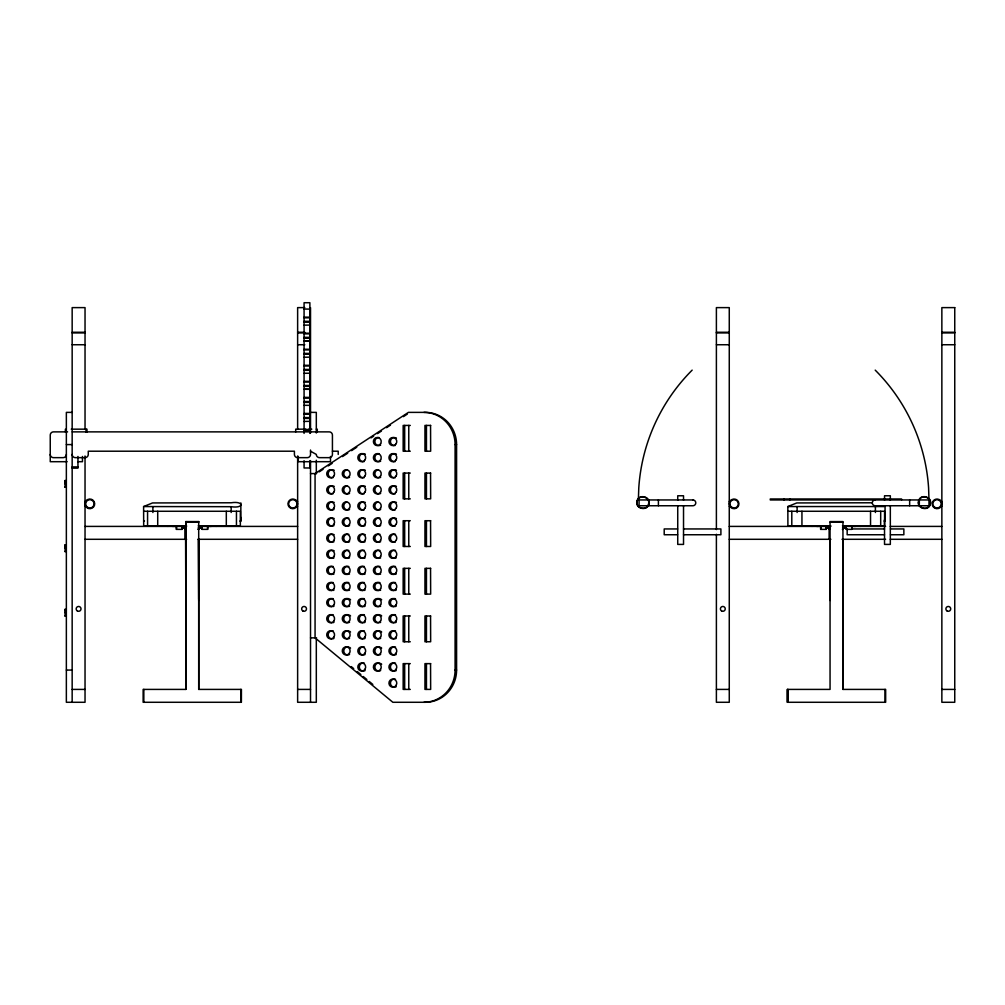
<?xml version="1.0" encoding="UTF-8"?>
<svg xmlns="http://www.w3.org/2000/svg" width="1005" height="1005" viewBox="0 0 1005 1005"><rect width="100%" height="100%" fill="white"/><g stroke="black" fill="none" stroke-linecap="round" stroke-linejoin="round"><path stroke-width="1.5" d="M198.701 539.296L198.701 689.405L241.426 689.405L241.388 702.281L143.137 702.281L143.137 689.405L185.862 689.405L185.862 521.582M830.055 539.296L830.055 600.5L829.866 539.296L829.866 539.936M842.981 689.405L842.944 521.582L830.055 521.582L830.055 689.405L787.367 689.405L787.367 702.281L885.656 702.281L885.656 689.405L842.944 689.405L842.944 539.296M239.919 521.067L240.836 521.042L240.861 517.424M143.602 506.558L152.546 502.94L231.163 502.776C244.165 500.741 244.14 508.718 231.175 506.696L143.602 506.558L143.677 525.766L186.553 525.766M638.376 499.95L638.778 487.94A183.601 183.601 0 0 1 692.156 370.129M296.99 506.281L297.631 503.857A4.837 4.837 0 0 0 291.149 499.322A4.837 4.837 0 0 0 289.101 506.972A4.837 4.837 0 0 0 296.99 506.281L297.631 506.281M941.22 506.281L941.861 503.857A4.837 4.837 0 0 0 935.379 499.322A4.837 4.837 0 0 0 933.331 506.972A4.837 4.837 0 0 0 941.22 506.281L941.861 506.281M198.324 527.21L201.553 525.979L198.324 529.472L201.553 526.218L200.761 526.683M842.554 527.21L845.783 525.979L842.554 529.472L845.783 526.218L844.991 526.683M201.553 526.218L198.324 529.321L201.553 525.979L198.324 528.153M845.783 526.218L842.554 529.321L845.783 525.979L842.554 528.153M85.036 501.445L86.455 500.44M729.266 501.445L730.685 500.44M319.163 471.885L323.057 469.335M328.246 465.931L332.127 463.38M342.504 456.584L347.692 453.18M351.574 450.629L356.762 447.225M371.021 437.879L373.621 436.183M377.503 433.632L381.398 431.082M386.586 427.678L390.468 425.128M403.432 416.635L407.327 414.085M830.783 525.766L787.907 525.766L787.832 506.558L796.777 502.94L872.277 502.776A2.902 2.902 0 0 1 875.192 499.95M200.472 526.13L198.701 526.406M844.702 526.13L842.944 526.406M884.149 521.067L885.066 521.042L885.066 506.545L787.832 506.558M304.791 307.618L297.631 307.618L297.631 429.361M304.075 309.025L309.879 309.113M304.075 317.165L309.879 317.165M304.075 317.819L309.879 317.819M304.075 321.311L309.879 321.311M304.075 322.153L309.879 322.153M304.075 325.155L309.879 325.08M72.159 332.266L85.036 332.266M297.631 332.266L304.791 332.266M716.389 332.266L729.266 332.266M941.861 332.266L954.75 332.266M72.159 332.906L85.036 332.906M297.631 332.906L304.791 332.906M716.389 332.906L729.266 332.906M941.861 332.906L954.75 332.906M304.075 333.22L309.879 333.22M304.075 333.861L309.879 333.861M304.075 337.353L309.879 337.353M304.075 338.208L309.879 338.208M304.075 341.122L309.879 341.122M304.075 341.198L309.879 341.198M72.159 344.74L85.036 344.74M297.631 344.74L304.791 344.74M716.389 344.74L729.266 344.74M941.861 344.74L954.75 344.74M304.075 349.263L309.879 349.263M304.075 349.903L309.879 349.903M304.075 353.396L309.879 353.396M304.075 354.25L309.879 354.25M304.075 357.24L309.879 357.164M304.075 365.305L309.879 365.305M304.075 365.946L309.879 365.946M304.075 369.438L309.879 369.438M304.075 370.292L309.879 370.292M304.075 373.295L309.879 373.219M304.075 381.347L309.879 381.347M304.075 381.988L309.879 381.988M304.075 385.48L309.879 385.48M304.075 386.335L309.879 386.335M304.075 397.39L309.879 397.39M304.075 398.043L309.879 398.043M304.075 401.523L309.879 401.523M304.075 402.377L309.879 402.377M304.075 405.304L309.879 405.379M72.159 412.377L66.355 412.377L66.355 702.281L85.036 702.281L85.036 456.006M310.52 412.377L316.311 412.377L316.311 433.017M304.075 413.432L309.879 413.432M304.075 414.085L309.879 414.085M304.075 417.577L309.879 417.577M304.075 418.419L309.879 418.419M304.075 421.422L309.879 421.346M410.279 425.429L403.168 425.429L403.168 451.207L410.279 451.207M71.28 429.173L86.97 429.173L86.97 432.037M305.734 429.173L295.696 429.173L295.696 432.037M308.761 429.173L311.789 429.173M316.311 429.173L317.279 429.173L317.279 432.037M304.075 429.487L309.879 429.487M304.075 430.328L309.879 430.328M304.075 430.404L309.879 430.404M67.574 431.874L53.466 431.874A3.216 3.216 0 0 0 50.25 435.102L50.25 461.697L67.121 461.697M72.272 431.874L329.2 431.874A3.216 3.216 0 0 1 332.429 435.102L332.429 454.423A3.216 3.216 0 0 1 329.2 457.652L319.54 457.652A3.216 3.216 0 0 1 316.311 454.423L310.52 451.207M66.355 444.587L72.159 444.587M423.972 412.377A32.21 31.117 -90 0 1 455.089 444.587L456.584 444.587L456.584 670.071A32.21 31.117 -90 0 1 425.467 702.281L392.855 702.281L315.068 637.861L315.068 473.581L408.419 412.377L425.467 412.377A32.21 31.117 -90 0 1 456.584 444.587M332.429 451.207L338.22 451.207L338.22 454.423M77.862 461.697L82.46 461.697L82.46 456.471M72.159 466.91L77.95 466.91M72.159 468.142L77.95 468.142L77.95 456.471M410.279 473.079L403.168 473.079L403.168 498.844L410.279 498.844M310.52 473.581L316.575 473.581M64.823 480.566L66.355 480.566M64.823 481.784L66.355 481.784M64.823 483.707L66.355 483.707M64.823 487.111L66.355 487.111M872.29 502.852A2.902 2.902 0 0 0 875.192 505.754L928.984 505.754L928.984 499.95L770.27 499.95L770.27 498.983L901.573 498.983L901.573 499.95M85.036 506.281L85.689 506.281A4.837 4.837 0 0 0 93.566 506.972A4.837 4.837 0 0 0 91.518 499.322A4.837 4.837 0 0 0 85.036 503.857L85.689 506.281M729.266 506.281L729.919 506.281A4.837 4.837 0 0 0 737.808 506.972A4.837 4.837 0 0 0 735.748 499.322A4.837 4.837 0 0 0 729.266 503.857L729.919 506.281M143.677 511.269L240.346 511.269L240.346 525.766L198.249 525.766M787.907 511.269L884.576 511.269L884.576 525.766L842.479 525.766M410.279 520.716L403.168 520.716L403.168 546.481L410.279 546.481M198.751 521.582L185.825 521.582L185.825 689.405M185.825 522.223L198.751 522.223M830.055 522.223L842.981 522.223M178.073 526.218L172.546 526.406M207.068 526.218L211.213 526.406M820.922 526.218L816.776 526.406M851.298 526.218L855.443 526.406M85.036 526.406L186.553 526.406M199.028 526.406L297.631 526.406M729.266 526.406L830.783 526.406M843.258 526.406L885.593 526.406M890.279 526.406L941.861 526.406M677.584 528.944L664.205 528.944L664.205 534.748L677.584 534.748M683.526 528.944L720.899 528.944L720.899 534.748L683.526 534.748M851.838 528.944L884.526 528.944M890.48 528.944L903.859 528.944L903.859 534.748L890.48 534.748M176.44 526.821L176.44 529.371L182.043 529.384L182.043 525.979M202.018 526.658L202.018 529.359L207.633 529.371L207.633 525.967M820.67 526.821L820.67 529.371L826.273 529.384L826.273 525.979M846.248 526.821L846.248 529.359L851.863 529.371L851.863 525.967M884.526 534.748L847.165 534.748L847.165 528.944M85.036 539.296L186.641 539.296M197.784 539.296L297.631 539.296M729.266 539.296L830.884 539.296M842.014 539.296L885.593 539.296M890.279 539.296L941.861 539.296M185.598 539.936L185.598 539.296L185.825 600.5M842.718 539.936L842.755 539.296L842.944 600.5M64.823 544.986L66.355 544.986M64.823 546.218L66.355 546.218M64.823 548.14L66.355 548.14M64.823 551.531L66.355 551.531M410.279 568.353L403.168 568.353L403.168 594.118L410.279 594.118M64.823 609.407L66.355 609.407M64.823 610.638L66.355 610.638M64.823 612.56L66.355 612.56M64.823 615.952L66.355 615.952M410.279 615.99L403.168 615.99L403.168 641.755L410.279 641.755M310.52 637.861L316.575 637.861M410.279 663.627L403.168 663.627L403.168 689.405L410.279 689.405M66.355 670.071L72.159 670.071M423.972 702.281A32.21 31.117 -90 0 0 455.089 670.071L456.584 670.071M72.159 689.405L85.036 689.405M297.631 689.405L310.52 689.405M716.389 689.405L729.266 689.405M941.861 689.405L954.75 689.405M144.444 521.093L143.602 521.055M826.449 525.979L829.665 528.869L826.449 525.979L829.665 527.21L827.517 526.193M182.207 525.979L185.435 528.869L182.207 525.979L185.435 527.21L183.287 526.193M940.454 500.44L941.861 501.445M296.224 500.44L297.631 501.445M829.665 526.13L829.665 529.472L826.449 526.406L829.665 528.869M185.435 526.13L185.435 529.472L182.207 526.406L185.435 528.869M351.273 666.604L353.672 668.589M357.265 671.554L360.845 674.531M363.245 676.516L366.838 679.493M369.224 681.465L372.817 684.443M826.449 526.218L829.665 529.095M182.207 526.218L185.435 529.095M829.665 529.321L826.449 526.356L829.665 529.472M185.435 529.321L182.207 526.356L185.435 529.472M928.984 499.95L928.595 487.94A183.601 183.601 0 0 0 875.204 370.129M198.701 599.131L198.525 539.296L198.701 600.5M851.863 526.808L851.863 529.359M826.273 526.821L826.273 529.371M207.633 526.658L207.633 529.359M182.043 526.658L182.043 529.371M919.324 499.95L919.324 505.754M909.651 499.95L909.651 505.754M890.33 500.226L890.33 495.767L884.526 495.767L884.526 500.226M890.33 505.754L890.33 544.409L884.526 544.409L884.526 519.673M885.016 689.405L884.978 702.281M880.682 511.269L880.682 525.766M875.405 506.696L875.405 512.5M870.544 511.269L870.544 525.766M860.406 525.766L860.406 526.406M846.248 525.967L846.248 529.371M829.125 527.839L829.125 539.296M820.67 525.979L820.67 529.384M812.09 525.766L812.09 526.406M801.94 511.269L801.94 525.766M797.116 506.708L797.116 512.512M791.802 511.269L791.802 525.766M789.83 498.983L789.83 499.95M788.058 689.405L788.058 702.281M787.405 689.405L787.405 702.281M784.026 498.983L784.026 499.95M716.389 529.597L716.389 307.618L729.266 307.618L729.266 702.281L716.389 702.281L716.389 534.296M683.526 500.226L683.526 495.767L677.734 495.767L677.734 500.226M683.526 505.754L683.526 544.409L677.734 544.409L677.734 505.754M658.401 499.95L658.401 505.754M648.74 499.95L648.74 505.754M455.089 444.587L455.089 670.071M426.447 425.429L426.447 451.207M426.447 473.079L426.447 498.844M426.447 520.716L426.447 546.481M426.447 568.353L426.447 594.118M426.447 615.99L426.447 641.755M426.447 663.627L426.447 689.405M408.771 425.429L408.771 451.207M408.771 473.079L408.771 498.844M408.771 520.716L408.771 546.481M408.771 568.353L408.771 594.118M408.771 615.99L408.771 641.755M408.771 663.627L408.771 689.405M404.676 425.429L404.676 451.207M404.676 473.079L404.676 498.844M404.676 520.716L404.676 546.481M404.676 568.353L404.676 594.118M404.676 615.99L404.676 641.755M404.676 663.627L404.676 689.405M330.494 456.471L330.494 461.697L298.284 461.697L298.284 456.471M316.311 460.252L316.311 473.581M316.311 638.69L316.311 702.281L297.631 702.281L297.631 456.006M310.52 307.618L310.52 433.017M310.52 450.039L310.52 454.423A3.216 3.216 0 0 1 307.304 457.652L297.631 457.652A3.216 3.216 0 0 1 294.415 454.423L294.415 451.207L88.264 451.207L88.264 454.423A3.216 3.216 0 0 1 85.036 457.652L75.375 457.652A3.216 3.216 0 0 1 72.159 454.423M310.52 460.604L310.52 702.281M309.879 433.394L309.879 302.719L304.075 302.719L304.075 433.394M309.879 460.73L309.879 467.966L304.075 467.966L304.075 460.73M240.861 502.927L240.836 521.042M240.785 689.405L240.748 702.281M236.451 511.269L236.451 525.766M231.175 506.696L231.175 512.5M226.313 511.269L226.313 525.766M216.176 525.766L216.176 526.406M202.018 525.967L202.018 529.371M198.701 521.582L198.751 689.405M184.895 527.839L184.895 539.296M176.44 525.979L176.44 529.384M167.86 525.766L167.86 526.406M157.71 511.269L157.71 525.766M152.886 506.708L152.886 512.512M147.572 511.269L147.572 525.766M143.828 689.405L143.828 702.281M86.003 429.173L86.003 432.037M85.036 429.361L85.036 307.618L72.159 307.618L72.159 702.281M65.853 480.742L65.828 481.634M65.828 486.043L65.828 486.872M65.853 545.162L65.828 546.054M65.828 550.464L65.853 551.356M65.828 609.646L65.828 610.475M65.828 614.884L65.853 615.776M65.388 429.173L65.388 432.037M65.086 480.566L65.086 487.111M65.086 544.986L65.086 551.531M65.086 609.407L65.086 615.952M50.25 454.423A3.216 3.216 0 0 0 53.466 457.652L63.139 457.652A3.216 3.216 0 0 0 66.355 454.423M395.493 437.652A4.058 3.92 -90 0 1 396.435 438.092M395.241 445.491A4.058 3.92 -90 0 1 390.455 441.936A4.058 3.92 -90 0 1 394.488 437.489M395.493 453.757A4.058 3.92 -90 0 1 396.435 454.197M395.241 461.597A4.058 3.92 -90 0 1 390.455 458.041A4.058 3.92 -90 0 1 394.488 453.594M395.493 469.863A4.058 3.92 -90 0 1 396.435 470.302M395.241 477.702A4.058 3.92 -90 0 1 390.455 474.146A4.058 3.92 -90 0 1 394.488 469.699M395.493 485.98A4.058 3.92 -90 0 1 396.435 486.407M395.241 493.807A4.058 3.92 -90 0 1 390.455 490.252A4.058 3.92 -90 0 1 394.488 485.804M395.493 502.085A4.058 3.92 -90 0 1 396.435 502.513M395.241 509.912A4.058 3.92 -90 0 1 390.455 506.357A4.058 3.92 -90 0 1 394.488 501.91M394.488 518.015A4.058 3.92 -90 0 1 396.435 518.618M395.241 526.017A4.058 3.92 -90 0 1 390.543 522.989A4.058 3.92 -90 0 1 393.47 518.115M395.241 542.122A4.058 3.92 -90 0 1 390.443 538.039A4.058 3.92 -90 0 1 395.493 534.296M394.224 558.34A4.058 3.92 -90 0 1 390.493 553.617A4.058 3.92 -90 0 1 395.493 550.401M396.209 557.863A4.058 3.92 -90 0 1 395.241 558.24M394.224 574.445A4.058 3.92 -90 0 1 390.493 569.722A4.058 3.92 -90 0 1 395.493 566.506M396.209 573.968A4.058 3.92 -90 0 1 395.241 574.345M394.224 590.551A4.058 3.92 -90 0 1 390.493 585.827A4.058 3.92 -90 0 1 395.493 582.611M396.209 590.073A4.058 3.92 -90 0 1 395.241 590.45M394.224 606.656A4.058 3.92 -90 0 1 390.493 601.932A4.058 3.92 -90 0 1 395.493 598.716M396.209 606.178A4.058 3.92 -90 0 1 395.241 606.555M394.224 622.761A4.058 3.92 -90 0 1 390.493 618.037A4.058 3.92 -90 0 1 395.493 614.821M396.209 622.283A4.058 3.92 -90 0 1 395.241 622.66M394.224 638.866A4.058 3.92 -90 0 1 390.493 634.142A4.058 3.92 -90 0 1 395.493 630.926M396.209 638.389A4.058 3.92 -90 0 1 395.241 638.765M394.224 654.971A4.058 3.92 -90 0 1 390.493 650.248A4.058 3.92 -90 0 1 395.493 647.032M396.209 654.494A4.058 3.92 -90 0 1 395.241 654.871M394.224 671.076A4.058 3.92 -90 0 1 390.493 666.353A4.058 3.92 -90 0 1 395.493 663.137M396.209 670.599A4.058 3.92 -90 0 1 395.241 670.976M394.224 687.181A4.058 3.92 -90 0 1 390.493 682.458A4.058 3.92 -90 0 1 395.493 679.242M396.209 686.704A4.058 3.92 -90 0 1 395.241 687.081M380.644 670.599A4.058 3.92 -90 0 1 374.903 667.421A4.058 3.92 -90 0 1 379.94 663.137M380.87 663.576A4.058 3.92 -90 0 1 381.661 664.242M378.671 558.34A4.058 3.92 -90 0 1 374.94 553.617A4.058 3.92 -90 0 1 379.94 550.401M380.644 557.863A4.058 3.92 -90 0 1 379.689 558.24M378.671 590.551A4.058 3.92 -90 0 1 374.94 585.827A4.058 3.92 -90 0 1 379.94 582.611M380.644 590.073A4.058 3.92 -90 0 1 379.689 590.45M380.644 638.389A4.058 3.92 -90 0 1 374.903 635.21A4.058 3.92 -90 0 1 379.94 630.926M380.87 631.366A4.058 3.92 -90 0 1 381.661 632.032M378.671 622.761A4.058 3.92 -90 0 1 374.94 618.037A4.058 3.92 -90 0 1 379.94 614.821M380.87 615.261A4.058 3.92 -90 0 1 381.661 615.927M380.644 622.283A4.058 3.92 -90 0 1 379.689 622.66M378.671 606.656A4.058 3.92 -90 0 1 374.94 601.932A4.058 3.92 -90 0 1 379.94 598.716M380.87 599.156A4.058 3.92 -90 0 1 381.661 599.822M380.644 606.178A4.058 3.92 -90 0 1 379.689 606.555M378.671 574.445A4.058 3.92 -90 0 1 374.94 569.722A4.058 3.92 -90 0 1 379.94 566.506M380.644 573.968A4.058 3.92 -90 0 1 379.689 574.345M380.644 477.337A4.058 3.92 -90 0 1 375.129 475.177A4.058 3.92 -90 0 1 377.918 469.8M380.644 654.494A4.058 3.92 -90 0 1 374.903 651.315A4.058 3.92 -90 0 1 379.94 647.032M380.87 647.471A4.058 3.92 -90 0 1 381.661 648.137M380.644 541.758A4.058 3.92 -90 0 1 374.903 538.567A4.058 3.92 -90 0 1 379.94 534.296M380.644 509.548A4.058 3.92 -90 0 1 375.129 507.387A4.058 3.92 -90 0 1 377.918 502.01M380.644 493.442A4.058 3.92 -90 0 1 375.129 491.282A4.058 3.92 -90 0 1 377.918 485.905M380.644 461.232A4.058 3.92 -90 0 1 374.978 458.569A4.058 3.92 -90 0 1 378.935 453.594M378.935 518.015A4.058 3.92 -90 0 1 379.94 518.191M380.644 525.653A4.058 3.92 -90 0 1 375.129 523.492A4.058 3.92 -90 0 1 377.918 518.115M380.644 445.127A4.058 3.92 -90 0 1 374.978 442.464A4.058 3.92 -90 0 1 378.935 437.489M363.119 671.076A4.058 3.92 -90 0 1 359.375 666.353A4.058 3.92 -90 0 1 364.388 663.137M365.091 670.599A4.058 3.92 -90 0 1 364.137 670.976M363.119 558.34A4.058 3.92 -90 0 1 359.375 553.617A4.058 3.92 -90 0 1 364.388 550.401M365.091 557.863A4.058 3.92 -90 0 1 364.137 558.24M363.119 590.551A4.058 3.92 -90 0 1 359.375 585.827A4.058 3.92 -90 0 1 364.388 582.611M365.091 590.073A4.058 3.92 -90 0 1 364.137 590.45M363.119 638.866A4.058 3.92 -90 0 1 359.375 634.142A4.058 3.92 -90 0 1 364.388 630.926M365.091 638.389A4.058 3.92 -90 0 1 364.137 638.765M363.119 622.761A4.058 3.92 -90 0 1 359.375 618.037A4.058 3.92 -90 0 1 364.388 614.821M365.091 622.283A4.058 3.92 -90 0 1 364.137 622.66M363.119 606.656A4.058 3.92 -90 0 1 359.375 601.932A4.058 3.92 -90 0 1 364.388 598.716M365.091 606.178A4.058 3.92 -90 0 1 364.137 606.555M363.119 574.445A4.058 3.92 -90 0 1 359.375 569.722A4.058 3.92 -90 0 1 364.388 566.506M365.091 573.968A4.058 3.92 -90 0 1 364.137 574.345M364.388 469.863A4.058 3.92 -90 0 1 365.318 470.302M364.137 477.702A4.058 3.92 -90 0 1 359.338 474.146A4.058 3.92 -90 0 1 363.37 469.699M363.119 654.971A4.058 3.92 -90 0 1 359.375 650.248A4.058 3.92 -90 0 1 364.388 647.032M365.091 654.494A4.058 3.92 -90 0 1 364.137 654.871M365.091 541.758A4.058 3.92 -90 0 1 359.325 538.039A4.058 3.92 -90 0 1 365.318 534.735M364.388 502.085A4.058 3.92 -90 0 1 365.318 502.513M364.137 509.912A4.058 3.92 -90 0 1 359.338 506.357A4.058 3.92 -90 0 1 363.37 501.91M364.388 485.98A4.058 3.92 -90 0 1 365.318 486.407M364.137 493.807A4.058 3.92 -90 0 1 359.338 490.252A4.058 3.92 -90 0 1 363.37 485.804M363.37 518.015A4.058 3.92 -90 0 1 365.318 518.618M365.091 525.653A4.058 3.92 -90 0 1 359.576 523.492A4.058 3.92 -90 0 1 362.353 518.115M347.554 558.34A4.058 3.92 -90 0 1 343.823 553.617A4.058 3.92 -90 0 1 348.823 550.401M349.539 557.863A4.058 3.92 -90 0 1 348.572 558.24M347.554 590.551A4.058 3.92 -90 0 1 343.823 585.827A4.058 3.92 -90 0 1 348.823 582.611M349.539 590.073A4.058 3.92 -90 0 1 348.572 590.45M349.539 638.389A4.058 3.92 -90 0 1 343.785 635.21A4.058 3.92 -90 0 1 348.823 630.926M349.765 631.366A4.058 3.92 -90 0 1 350.557 632.032M349.539 622.283A4.058 3.92 -90 0 1 343.785 619.105A4.058 3.92 -90 0 1 348.823 614.821M349.765 615.261A4.058 3.92 -90 0 1 350.557 615.927M347.554 606.656A4.058 3.92 -90 0 1 343.823 601.932A4.058 3.92 -90 0 1 348.823 598.716M349.765 599.156A4.058 3.92 -90 0 1 350.557 599.822M349.539 606.178A4.058 3.92 -90 0 1 348.572 606.555M347.554 574.445A4.058 3.92 -90 0 1 343.823 569.722A4.058 3.92 -90 0 1 348.823 566.506M349.539 573.968A4.058 3.92 -90 0 1 348.572 574.345M349.539 477.337A4.058 3.92 -90 0 1 344.024 475.177A4.058 3.92 -90 0 1 346.8 469.8M349.539 654.494A4.058 3.92 -90 0 1 343.785 651.315A4.058 3.92 -90 0 1 348.823 647.032M349.765 647.471A4.058 3.92 -90 0 1 350.557 648.137M349.539 541.758A4.058 3.92 -90 0 1 343.785 538.567A4.058 3.92 -90 0 1 348.823 534.296M349.539 509.548A4.058 3.92 -90 0 1 344.024 507.387A4.058 3.92 -90 0 1 346.8 502.01M349.539 493.442A4.058 3.92 -90 0 1 344.024 491.282A4.058 3.92 -90 0 1 346.8 485.905M347.818 518.015A4.058 3.92 -90 0 1 348.823 518.191M349.539 525.653A4.058 3.92 -90 0 1 344.024 523.492A4.058 3.92 -90 0 1 346.8 518.115M332.002 558.34A4.058 3.92 -90 0 1 328.384 553.102A4.058 3.92 -90 0 1 334.2 550.841M333.974 557.863A4.058 3.92 -90 0 1 333.019 558.24M332.002 590.551A4.058 3.92 -90 0 1 328.258 585.827A4.058 3.92 -90 0 1 333.271 582.611M333.974 590.073A4.058 3.92 -90 0 1 333.019 590.45M332.002 638.866A4.058 3.92 -90 0 1 328.258 634.142A4.058 3.92 -90 0 1 333.271 630.926M333.974 638.389A4.058 3.92 -90 0 1 333.019 638.765M332.002 622.761A4.058 3.92 -90 0 1 328.258 618.037A4.058 3.92 -90 0 1 333.271 614.821M333.974 622.283A4.058 3.92 -90 0 1 333.019 622.66M332.002 606.656A4.058 3.92 -90 0 1 328.258 601.932A4.058 3.92 -90 0 1 333.271 598.716M333.974 606.178A4.058 3.92 -90 0 1 333.019 606.555M332.002 574.445A4.058 3.92 -90 0 1 328.258 569.722A4.058 3.92 -90 0 1 333.271 566.506M333.974 573.968A4.058 3.92 -90 0 1 333.019 574.345M333.271 469.863A4.058 3.92 -90 0 1 334.2 470.302M333.019 477.702A4.058 3.92 -90 0 1 328.233 474.146A4.058 3.92 -90 0 1 332.266 469.699M333.974 541.758A4.058 3.92 -90 0 1 328.208 538.039A4.058 3.92 -90 0 1 334.2 534.735M333.271 502.085A4.058 3.92 -90 0 1 334.2 502.513M333.974 509.548A4.058 3.92 -90 0 1 328.308 506.884A4.058 3.92 -90 0 1 332.266 501.91M333.271 485.98A4.058 3.92 -90 0 1 334.2 486.407M333.019 493.807A4.058 3.92 -90 0 1 328.233 490.252A4.058 3.92 -90 0 1 332.266 485.804M332.266 518.015A4.058 3.92 -90 0 1 334.2 518.618M333.974 525.653A4.058 3.92 -90 0 1 328.459 523.492A4.058 3.92 -90 0 1 331.248 518.115M364.388 453.757A4.058 3.92 -90 0 1 365.318 454.197M364.137 461.597A4.058 3.92 -90 0 1 359.338 458.041A4.058 3.92 -90 0 1 363.37 453.594M636.956 501.244C634.934 508.819 647.421 511.658 648.866 503.945C650.888 496.357 638.401 493.53 636.956 501.244M637.22 501.307C635.286 508.543 647.22 511.256 648.602 503.882C650.537 496.633 638.602 493.932 637.22 501.307M918.62 500.792C916.02 508.191 928.243 511.985 930.278 504.397C932.891 496.998 920.655 493.204 918.62 500.792M918.872 500.867C916.384 507.94 928.08 511.57 930.027 504.322C932.514 497.236 920.819 493.618 918.872 500.867M201.553 526.356L198.324 529.321L201.553 526.406M845.783 526.356L842.554 529.321L845.783 526.406M954.75 307.618L941.861 307.618L941.861 702.281L954.75 702.281L954.75 307.618M309.879 389.262L304.075 389.262L309.879 389.337M430.655 425.429L424.952 425.429L424.952 451.207L430.655 451.207L430.555 425.429M430.655 473.079L424.952 473.079L424.952 498.844L430.655 498.844L430.555 473.079M692.872 499.95L639.08 499.95L639.08 505.754L692.872 505.754A2.902 2.902 0 0 0 695.774 502.852A2.902 2.902 0 0 0 692.872 499.95M430.655 520.716L424.952 520.716L424.952 546.481L430.655 546.481L430.555 520.716M430.655 568.353L424.952 568.353L424.952 594.118L430.655 594.118L430.555 568.353M430.655 615.99L424.952 615.99L424.952 641.755L430.655 641.755L430.555 615.99M430.655 663.627L424.952 663.627L424.952 689.405L430.655 689.405L430.555 663.627M721.615 610.965A2.412 2.412 0 0 0 725.246 608.867A2.412 2.412 0 0 0 721.615 606.781A2.412 2.412 0 0 0 721.615 610.965M947.099 610.965A2.412 2.412 0 0 0 950.717 608.867A2.412 2.412 0 0 0 947.099 606.781A2.412 2.412 0 0 0 947.099 610.965M934.939 507.487A4.183 4.183 0 0 0 941.22 503.857A4.183 4.183 0 0 0 934.939 500.239A4.183 4.183 0 0 0 934.939 507.487M732.004 507.487A4.183 4.183 0 0 0 738.286 503.857A4.183 4.183 0 0 0 732.004 500.239A4.183 4.183 0 0 0 732.004 507.487M396.184 443.682A4.058 3.92 -90 0 0 392.993 437.489A4.058 3.92 -90 0 0 389.4 443.456A4.058 3.92 -90 0 0 396.184 443.682M380.631 443.682A4.058 3.92 -90 0 0 377.428 437.489A4.058 3.92 -90 0 0 373.847 443.456A4.058 3.92 -90 0 0 380.631 443.682M396.184 459.788A4.058 3.92 -90 0 0 392.993 453.594A4.058 3.92 -90 0 0 389.4 459.561A4.058 3.92 -90 0 0 396.184 459.788M380.631 459.788A4.058 3.92 -90 0 0 377.428 453.594A4.058 3.92 -90 0 0 373.847 459.561A4.058 3.92 -90 0 0 380.631 459.788M365.066 459.788A4.058 3.92 -90 0 0 361.875 453.594A4.058 3.92 -90 0 0 358.283 459.561A4.058 3.92 -90 0 0 365.066 459.788M396.184 475.893A4.058 3.92 -90 0 0 392.993 469.699A4.058 3.92 -90 0 0 389.4 475.667A4.058 3.92 -90 0 0 396.184 475.893M380.631 475.893A4.058 3.92 -90 0 0 377.428 469.699A4.058 3.92 -90 0 0 373.847 475.667A4.058 3.92 -90 0 0 380.631 475.893M365.066 475.893A4.058 3.92 -90 0 0 361.875 469.699A4.058 3.92 -90 0 0 358.283 475.667A4.058 3.92 -90 0 0 365.066 475.893M349.514 475.893A4.058 3.92 -90 0 0 346.323 469.699A4.058 3.92 -90 0 0 342.73 475.667A4.058 3.92 -90 0 0 349.514 475.893M333.962 475.893A4.058 3.92 -90 0 0 330.758 469.699A4.058 3.92 -90 0 0 327.178 475.667A4.058 3.92 -90 0 0 333.962 475.893M396.184 491.998A4.058 3.92 -90 0 0 392.993 485.804A4.058 3.92 -90 0 0 389.4 491.772A4.058 3.92 -90 0 0 396.184 491.998M380.631 491.998A4.058 3.92 -90 0 0 377.428 485.804A4.058 3.92 -90 0 0 373.847 491.772A4.058 3.92 -90 0 0 380.631 491.998M365.066 491.998A4.058 3.92 -90 0 0 361.875 485.804A4.058 3.92 -90 0 0 358.283 491.772A4.058 3.92 -90 0 0 365.066 491.998M349.514 491.998A4.058 3.92 -90 0 0 346.323 485.804A4.058 3.92 -90 0 0 342.73 491.772A4.058 3.92 -90 0 0 349.514 491.998M333.962 491.998A4.058 3.92 -90 0 0 330.758 485.804A4.058 3.92 -90 0 0 327.178 491.772A4.058 3.92 -90 0 0 333.962 491.998M396.184 508.103A4.058 3.92 -90 0 0 392.993 501.91A4.058 3.92 -90 0 0 389.4 507.877A4.058 3.92 -90 0 0 396.184 508.103M380.631 508.103A4.058 3.92 -90 0 0 377.428 501.91A4.058 3.92 -90 0 0 373.847 507.877A4.058 3.92 -90 0 0 380.631 508.103M365.066 508.103A4.058 3.92 -90 0 0 361.875 501.91A4.058 3.92 -90 0 0 358.283 507.877A4.058 3.92 -90 0 0 365.066 508.103M349.514 508.103A4.058 3.92 -90 0 0 346.323 501.91A4.058 3.92 -90 0 0 342.73 507.877A4.058 3.92 -90 0 0 349.514 508.103M333.962 508.103A4.058 3.92 -90 0 0 330.758 501.91A4.058 3.92 -90 0 0 327.178 507.877A4.058 3.92 -90 0 0 333.962 508.103M396.184 524.221A4.058 3.92 -90 0 0 392.993 518.015A4.058 3.92 -90 0 0 389.4 523.982A4.058 3.92 -90 0 0 396.184 524.221M380.631 524.221A4.058 3.92 -90 0 0 377.428 518.015A4.058 3.92 -90 0 0 373.847 523.982A4.058 3.92 -90 0 0 380.631 524.221M365.066 524.221A4.058 3.92 -90 0 0 361.875 518.015A4.058 3.92 -90 0 0 358.283 523.982A4.058 3.92 -90 0 0 365.066 524.221M349.514 524.221A4.058 3.92 -90 0 0 346.323 518.015A4.058 3.92 -90 0 0 342.73 523.982A4.058 3.92 -90 0 0 349.514 524.221M333.962 524.221A4.058 3.92 -90 0 0 330.758 518.015A4.058 3.92 -90 0 0 327.178 523.982A4.058 3.92 -90 0 0 333.962 524.221M396.184 540.326A4.058 3.92 -90 0 0 392.993 534.12A4.058 3.92 -90 0 0 389.4 540.087A4.058 3.92 -90 0 0 396.184 540.326M380.631 540.326A4.058 3.92 -90 0 0 377.428 534.12A4.058 3.92 -90 0 0 373.847 540.087A4.058 3.92 -90 0 0 380.631 540.326M365.066 540.326A4.058 3.92 -90 0 0 361.875 534.12A4.058 3.92 -90 0 0 358.283 540.087A4.058 3.92 -90 0 0 365.066 540.326M349.514 540.326A4.058 3.92 -90 0 0 346.323 534.12A4.058 3.92 -90 0 0 342.73 540.087A4.058 3.92 -90 0 0 349.514 540.326M333.962 540.326A4.058 3.92 -90 0 0 330.758 534.12A4.058 3.92 -90 0 0 327.178 540.087A4.058 3.92 -90 0 0 333.962 540.326M396.184 556.431A4.058 3.92 -90 0 0 392.993 550.225A4.058 3.92 -90 0 0 389.4 556.192A4.058 3.92 -90 0 0 396.184 556.431M380.631 556.431A4.058 3.92 -90 0 0 377.428 550.225A4.058 3.92 -90 0 0 373.847 556.192A4.058 3.92 -90 0 0 380.631 556.431M365.066 556.431A4.058 3.92 -90 0 0 361.875 550.225A4.058 3.92 -90 0 0 358.283 556.192A4.058 3.92 -90 0 0 365.066 556.431M349.514 556.431A4.058 3.92 -90 0 0 346.323 550.225A4.058 3.92 -90 0 0 342.73 556.192A4.058 3.92 -90 0 0 349.514 556.431M333.962 556.431A4.058 3.92 -90 0 0 330.758 550.225A4.058 3.92 -90 0 0 327.178 556.192A4.058 3.92 -90 0 0 333.962 556.431M396.184 572.536A4.058 3.92 -90 0 0 392.993 566.33A4.058 3.92 -90 0 0 389.4 572.297A4.058 3.92 -90 0 0 396.184 572.536M380.631 572.536A4.058 3.92 -90 0 0 377.428 566.33A4.058 3.92 -90 0 0 373.847 572.297A4.058 3.92 -90 0 0 380.631 572.536M365.066 572.536A4.058 3.92 -90 0 0 361.875 566.33A4.058 3.92 -90 0 0 358.283 572.297A4.058 3.92 -90 0 0 365.066 572.536M349.514 572.536A4.058 3.92 -90 0 0 346.323 566.33A4.058 3.92 -90 0 0 342.73 572.297A4.058 3.92 -90 0 0 349.514 572.536M333.962 572.536A4.058 3.92 -90 0 0 330.758 566.33A4.058 3.92 -90 0 0 327.178 572.297A4.058 3.92 -90 0 0 333.962 572.536M333.962 588.641A4.058 3.92 -90 0 0 330.758 582.435A4.058 3.92 -90 0 0 327.178 588.402A4.058 3.92 -90 0 0 333.962 588.641M349.514 588.641A4.058 3.92 -90 0 0 346.323 582.435A4.058 3.92 -90 0 0 342.73 588.402A4.058 3.92 -90 0 0 349.514 588.641M365.066 588.641A4.058 3.92 -90 0 0 361.875 582.435A4.058 3.92 -90 0 0 358.283 588.402A4.058 3.92 -90 0 0 365.066 588.641M380.631 588.641A4.058 3.92 -90 0 0 377.428 582.435A4.058 3.92 -90 0 0 373.847 588.402A4.058 3.92 -90 0 0 380.631 588.641M396.184 588.641A4.058 3.92 -90 0 0 392.993 582.435A4.058 3.92 -90 0 0 389.4 588.402A4.058 3.92 -90 0 0 396.184 588.641M396.184 604.746A4.058 3.92 -90 0 0 392.993 598.54A4.058 3.92 -90 0 0 389.4 604.508A4.058 3.92 -90 0 0 396.184 604.746M380.631 604.746A4.058 3.92 -90 0 0 377.428 598.54A4.058 3.92 -90 0 0 373.847 604.508A4.058 3.92 -90 0 0 380.631 604.746M365.066 604.746A4.058 3.92 -90 0 0 361.875 598.54A4.058 3.92 -90 0 0 358.283 604.508A4.058 3.92 -90 0 0 365.066 604.746M349.514 604.746A4.058 3.92 -90 0 0 346.323 598.54A4.058 3.92 -90 0 0 342.73 604.508A4.058 3.92 -90 0 0 349.514 604.746M333.962 604.746A4.058 3.92 -90 0 0 330.758 598.54A4.058 3.92 -90 0 0 327.178 604.508A4.058 3.92 -90 0 0 333.962 604.746M396.184 620.851A4.058 3.92 -90 0 0 392.993 614.645A4.058 3.92 -90 0 0 389.4 620.613A4.058 3.92 -90 0 0 396.184 620.851M396.184 636.956A4.058 3.92 -90 0 0 392.993 630.751A4.058 3.92 -90 0 0 389.4 636.718A4.058 3.92 -90 0 0 396.184 636.956M396.184 653.062A4.058 3.92 -90 0 0 392.993 646.856A4.058 3.92 -90 0 0 389.4 652.823A4.058 3.92 -90 0 0 396.184 653.062M396.184 669.167A4.058 3.92 -90 0 0 392.993 662.961A4.058 3.92 -90 0 0 389.4 668.928A4.058 3.92 -90 0 0 396.184 669.167M396.184 685.272A4.058 3.92 -90 0 0 392.993 679.066A4.058 3.92 -90 0 0 389.4 685.033A4.058 3.92 -90 0 0 396.184 685.272M380.631 669.167A4.058 3.92 -90 0 0 377.428 662.961A4.058 3.92 -90 0 0 373.847 668.928A4.058 3.92 -90 0 0 380.631 669.167M380.631 653.062A4.058 3.92 -90 0 0 377.428 646.856A4.058 3.92 -90 0 0 373.847 652.823A4.058 3.92 -90 0 0 380.631 653.062M380.631 636.956A4.058 3.92 -90 0 0 377.428 630.751A4.058 3.92 -90 0 0 373.847 636.718A4.058 3.92 -90 0 0 380.631 636.956M380.631 620.851A4.058 3.92 -90 0 0 377.428 614.645A4.058 3.92 -90 0 0 373.847 620.613A4.058 3.92 -90 0 0 380.631 620.851M365.066 620.851A4.058 3.92 -90 0 0 361.875 614.645A4.058 3.92 -90 0 0 358.283 620.613A4.058 3.92 -90 0 0 365.066 620.851M365.066 636.956A4.058 3.92 -90 0 0 361.875 630.751A4.058 3.92 -90 0 0 358.283 636.718A4.058 3.92 -90 0 0 365.066 636.956M365.066 653.062A4.058 3.92 -90 0 0 361.875 646.856A4.058 3.92 -90 0 0 358.283 652.823A4.058 3.92 -90 0 0 365.066 653.062M365.066 669.167A4.058 3.92 -90 0 0 361.875 662.961A4.058 3.92 -90 0 0 358.283 668.928A4.058 3.92 -90 0 0 365.066 669.167M349.514 653.062A4.058 3.92 -90 0 0 346.323 646.856A4.058 3.92 -90 0 0 342.73 652.823A4.058 3.92 -90 0 0 349.514 653.062M349.514 636.956A4.058 3.92 -90 0 0 346.323 630.751A4.058 3.92 -90 0 0 342.73 636.718A4.058 3.92 -90 0 0 349.514 636.956M349.514 620.851A4.058 3.92 -90 0 0 346.323 614.645A4.058 3.92 -90 0 0 342.73 620.613A4.058 3.92 -90 0 0 349.514 620.851M333.962 620.851A4.058 3.92 -90 0 0 330.758 614.645A4.058 3.92 -90 0 0 327.178 620.613A4.058 3.92 -90 0 0 333.962 620.851M333.962 636.956A4.058 3.92 -90 0 0 330.758 630.751A4.058 3.92 -90 0 0 327.178 636.718A4.058 3.92 -90 0 0 333.962 636.956M77.385 610.965A2.412 2.412 0 0 0 81.016 608.867A2.412 2.412 0 0 0 77.385 606.781A2.412 2.412 0 0 0 77.385 610.965M302.869 610.965A2.412 2.412 0 0 0 306.487 608.867A2.412 2.412 0 0 0 302.869 606.781A2.412 2.412 0 0 0 302.869 610.965M290.709 507.487A4.183 4.183 0 0 0 296.99 503.857A4.183 4.183 0 0 0 290.709 500.239A4.183 4.183 0 0 0 290.709 507.487M87.774 507.487A4.183 4.183 0 0 0 94.055 503.857A4.183 4.183 0 0 0 87.774 500.239A4.183 4.183 0 0 0 87.774 507.487"/></g></svg>
